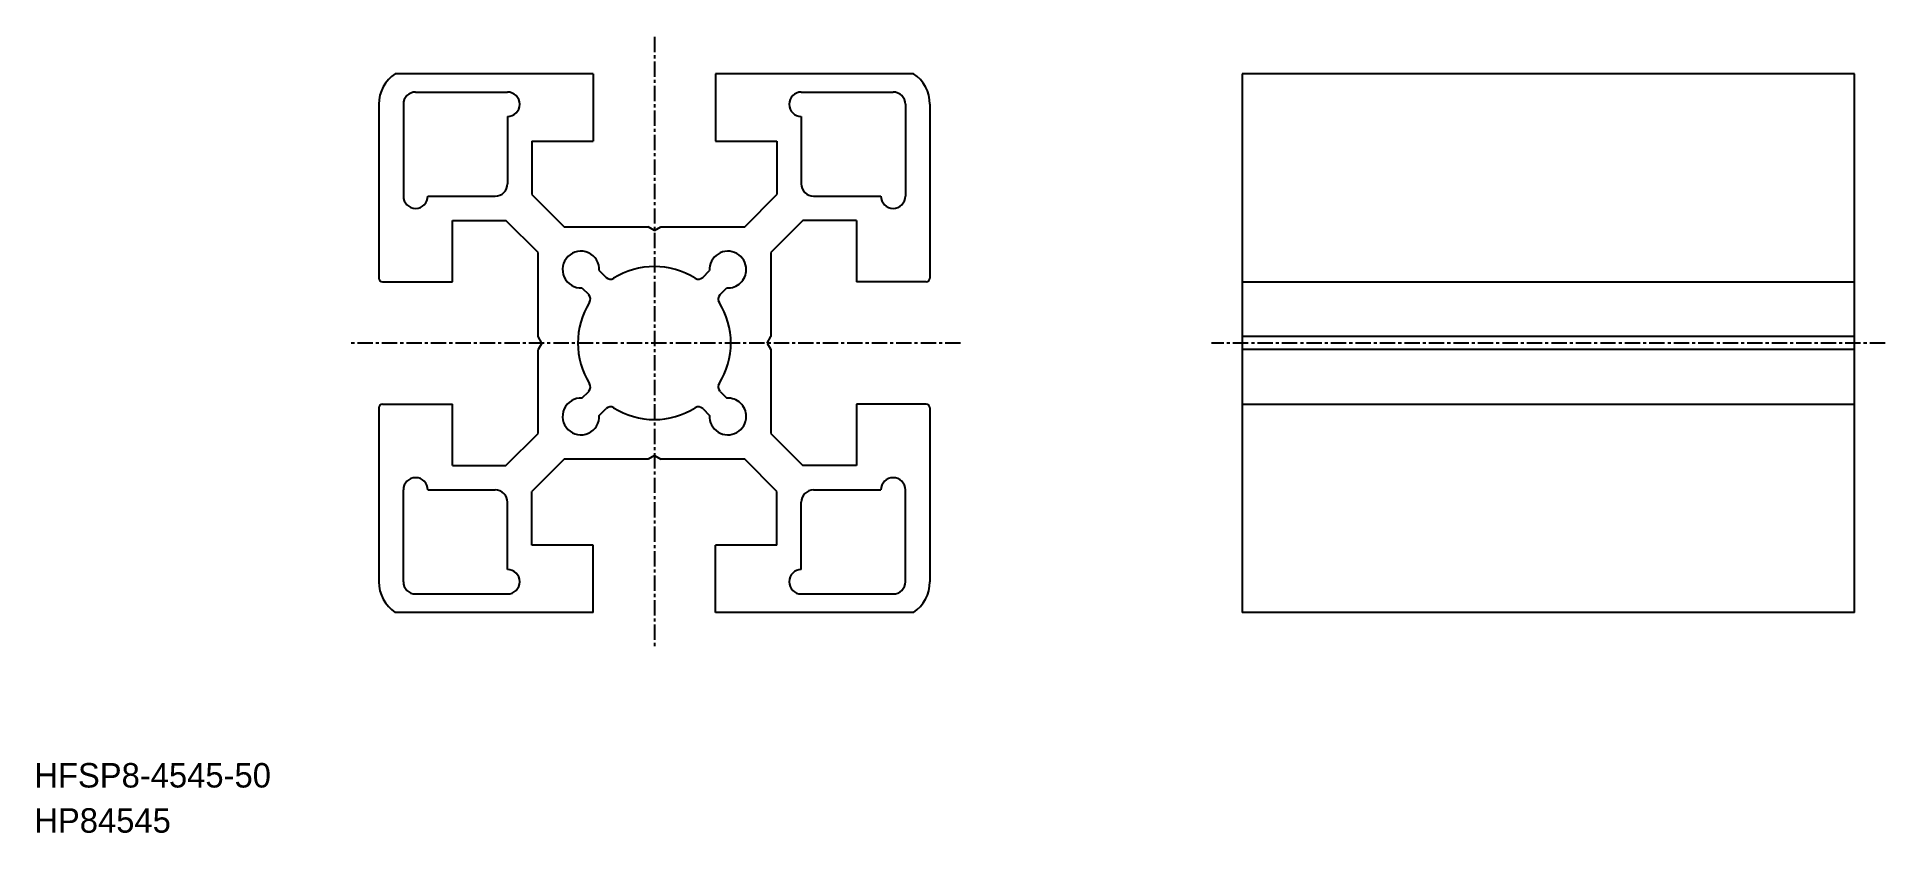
# Model space of a CAD drawing. Extents: x 0 to 151, y 0 to 65.
import ezdxf

# ---------------------------------------------------------------- set-up
doc = ezdxf.new("R2010")
doc.units = 0
doc.linetypes.add('CENTER', pattern=[2, 1.25, -0.25, 0.25, -0.25])
doc.layers.get('0').update_dxf_attribs({"linetype": 'CONTINUOUS'})
doc.layers.add('CENTER', color=1, linetype='CENTER')

msp = doc.modelspace()

# ---------------------------------------------------------------- linework, layer by layer
at = {"color": 7, "linetype": 'CONTINUOUS'}
for p, q in [((45.64, 62), (29.48, 62)), ((45.64, 62), (45.64, 56.5)), ((55.64, 62), (55.64, 56.5)), ((71.8, 62), (55.64, 62)), ((98.64, 62), (98.64, 18)), ((148.64, 62), (98.64, 62)), ((148.64, 18), (148.64, 62)), ((31.14, 60.5), (38.64, 60.5)), ((62.64, 60.5), (70.14, 60.5)), ((28.14, 59.5), (28.14, 45.3)), ((30.14, 59.5), (30.14, 52)), ((71.14, 59.5), (71.14, 52)), ((73.14, 59.5), (73.14, 45.3)), ((38.64, 58.5), (38.64, 53)), ((62.64, 58.5), (62.64, 53)), ((40.64, 56.5), (45.64, 56.5)), ((40.64, 56.5), (40.64, 52.12)), ((55.64, 56.5), (60.64, 56.5)), ((60.64, 56.5), (60.64, 52.12)), ((32.14, 52), (37.64, 52)), ((40.64, 52.12), (43.26, 49.5)), ((58.02, 49.5), (60.64, 52.12)), ((63.64, 52), (69.14, 52)), ((34.14, 45), (34.14, 50)), ((34.14, 50), (38.52, 50)), ((41.14, 47.38), (38.52, 50)), ((62.76, 50), (60.14, 47.38)), ((67.14, 50), (62.76, 50)), ((67.14, 50), (67.14, 45)), ((43.26, 49.5), (50.12, 49.5)), ((50.64, 49.2), (50.12, 49.5)), ((50.64, 49.2), (51.16, 49.5)), ((51.16, 49.5), (58.02, 49.5)), ((41.14, 40.52), (41.14, 47.38)), ((60.14, 47.38), (60.14, 40.52)), ((46.14, 45.92), (46.69, 45.36)), ((54.59, 45.36), (55.14, 45.92)), ((28.44, 45), (34.14, 45)), ((44.72, 44.5), (45.28, 43.95)), ((56, 43.95), (56.56, 44.5)), ((72.84, 45), (67.14, 45)), ((98.64, 45), (148.64, 45)), ((41.44, 40), (41.14, 40.52)), ((41.44, 40), (41.14, 39.48)), ((41.14, 32.62), (41.14, 39.48)), ((59.84, 40), (60.14, 40.52)), ((59.84, 40), (60.14, 39.48)), ((60.14, 39.48), (60.14, 32.62)), ((148.64, 40.52), (98.64, 40.52)), ((148.64, 39.48), (98.64, 39.48)), ((28.44, 35), (34.14, 35)), ((34.14, 30), (34.14, 35)), ((44.72, 35.5), (45.28, 36.05)), ((56, 36.05), (56.56, 35.5)), ((72.84, 35), (67.14, 35)), ((67.14, 35), (67.14, 30)), ((98.64, 35), (148.64, 35)), ((28.14, 34.7), (28.14, 20.5)), ((46.14, 34.08), (46.69, 34.64)), ((54.59, 34.64), (55.14, 34.08)), ((73.14, 34.7), (73.14, 20.5)), ((38.52, 30), (41.14, 32.62)), ((60.14, 32.62), (62.76, 30)), ((43.26, 30.5), (40.64, 27.88)), ((50.12, 30.5), (43.26, 30.5)), ((50.64, 30.8), (50.12, 30.5)), ((50.64, 30.8), (51.16, 30.5)), ((58.02, 30.5), (51.16, 30.5)), ((60.64, 27.88), (58.02, 30.5)), ((34.14, 30), (38.52, 30)), ((67.14, 30), (62.76, 30)), ((30.14, 20.5), (30.14, 28)), ((32.14, 28), (37.64, 28)), ((40.64, 23.5), (40.64, 27.88)), ((60.64, 23.5), (60.64, 27.88)), ((63.64, 28), (69.14, 28)), ((71.14, 20.5), (71.14, 28)), ((38.64, 21.5), (38.64, 27)), ((62.64, 21.5), (62.64, 27)), ((45.64, 23.5), (40.64, 23.5)), ((45.64, 18), (45.64, 23.5)), ((55.64, 18), (55.64, 23.5)), ((60.64, 23.5), (55.64, 23.5)), ((31.14, 19.5), (38.64, 19.5)), ((62.64, 19.5), (70.14, 19.5)), ((45.64, 18), (29.48, 18)), ((71.8, 18), (55.64, 18)), ((148.64, 18), (98.64, 18))]:
    msp.add_line(p, q, dxfattribs=at)
for centre, radius, start, end in [((31.14, 59.5), 3, 123.5573, 180), ((70.14, 59.5), 3, 0, 56.4427), ((31.14, 59.5), 1, 90, 180), ((38.64, 59.5), 1, 269.9995, 89.9995), ((62.64, 59.5), 1, 90, 270), ((70.14, 59.5), 1, 0, 90), ((37.64, 53), 1, 270, 0), ((63.64, 53), 1, 180, 270), ((31.14, 52), 1, 180, 0), ((70.14, 52), 1, 180, 0), ((44.64, 46), 1.5, 356.8101, 273.1899), ((56.64, 46), 1.5, 0, 183.1903), ((28.44, 45.3), 0.3, 180, 270), ((47.05, 45.71), 0.5, 225, 302.1604), ((50.64, 40), 6.25, 57.8396, 122.1604), ((54.23, 45.71), 0.5, 237.8396, 315), ((56.64, 46), 1.5, 266.8108, 360), ((72.84, 45.3), 0.3, 270, 0), ((44.92, 43.59), 0.5, 327.8396, 45), ((56.35, 43.59), 0.5, 135, 212.1604), ((50.64, 40), 6.25, 147.8396, 212.1604), ((50.64, 40), 6.25, 327.8396, 32.1604), ((44.92, 36.41), 0.5, 315, 32.1604), ((56.35, 36.41), 0.5, 147.8396, 225), ((28.44, 34.7), 0.3, 90, 180), ((44.64, 34), 1.5, 86.8101, 3.1896), ((47.05, 34.29), 0.5, 57.8396, 135), ((54.23, 34.29), 0.5, 45, 122.1597), ((56.64, 34), 1.5, 0, 93.1895), ((72.84, 34.7), 0.3, 0, 90), ((50.64, 40), 6.25, 237.8396, 302.1604), ((56.64, 34), 1.5, 176.8104, 0), ((31.14, 28), 1, 0, 180), ((70.14, 28), 1, 0, 180), ((37.64, 27), 1, 0, 90), ((63.64, 27), 1, 90, 180), ((38.64, 20.5), 1, 270, 90), ((62.64, 20.5), 1, 90, 270), ((31.14, 20.5), 3, 180, 236.4427), ((31.14, 20.5), 1, 180, 270), ((70.14, 20.5), 1, 270, 0), ((70.14, 20.5), 3, 303.5573, 0)]:
    msp.add_arc(centre, radius, start, end, dxfattribs=at)
at = {"layer": 'CENTER', "color": 1, "linetype": 'CENTER'}
for p, q in [((50.64, 65), (50.64, 15)), ((75.64, 40), (25.64, 40)), ((151.14, 40), (96.14, 40))]:
    msp.add_line(p, q, dxfattribs=at)
msp.add_point((50.64, 40), dxfattribs=at)
msp.add_point((50.64, 40), dxfattribs=at)
msp.add_point((50.64, 40), dxfattribs=at)

# ---------------------------------------------------------------- texts
at = {"color": 7, "linetype": 'CONTINUOUS'}
for s, p in [('HFSP8-4545-50', (0, 3.69)), ('HP84545', (0, 0))]:
    msp.add_text(s, height=2, dxfattribs=at).set_placement(p)

doc.saveas('drawing.dxf')
